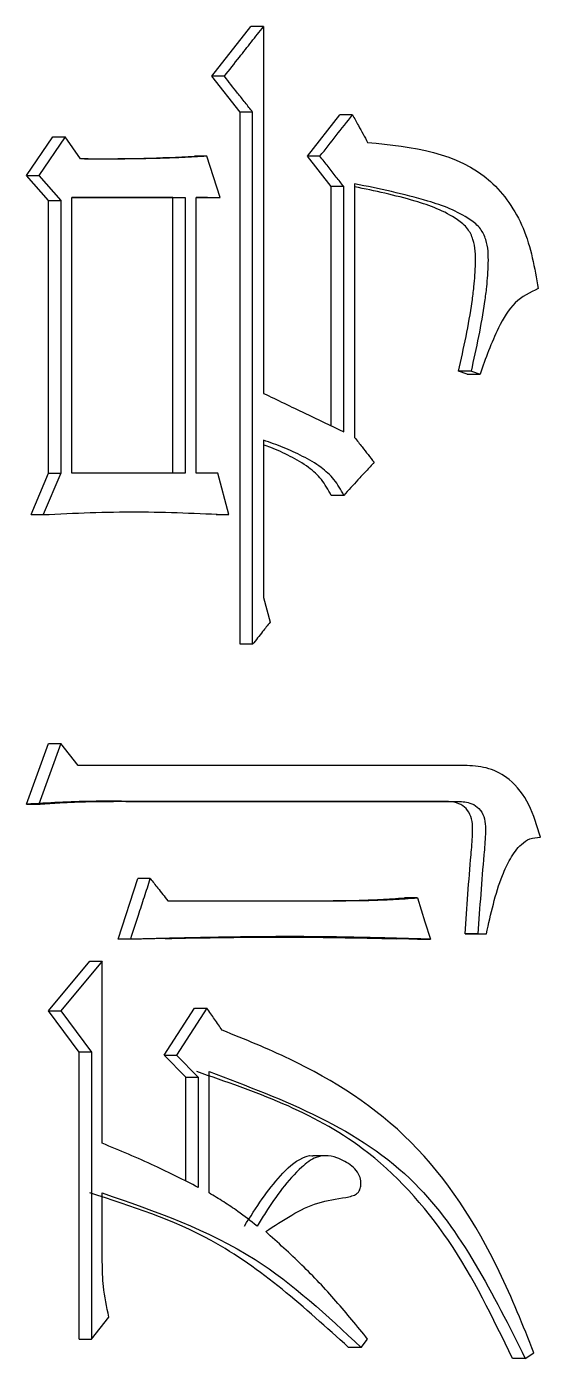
# Model space of a CAD drawing. Header units: millimetres. Extents: x 1890 to 4327, y 775 to 2498.
# Drawn here: x 3046.48 to 3048.5, y 1120.87 to 1126.1 of the extents above; entities that cross this region are included whole.
import ezdxf

# ---------------------------------------------------------------- set-up
doc = ezdxf.new("R2010")
doc.units = ezdxf.units.MM

msp = doc.modelspace()

# ---------------------------------------------------------------- linework, layer by layer
at = {"color": 7, "linetype": 'Continuous', "lineweight": 25}
for p, q in [((3047.2106, 1125.9005), (3047.364, 1126.0952)), ((3047.4131, 1126.0952), (3047.364, 1126.0952)), ((3047.4131, 1126.0952), (3047.4131, 1124.6565)), ((3047.2595, 1125.9005), (3047.2106, 1125.9005)), ((3047.3214, 1125.7598), (3047.2106, 1125.9005)), ((3047.3705, 1125.7598), (3047.3214, 1125.7598)), ((3047.3214, 1123.6721), (3047.3214, 1125.7598)), ((3047.3705, 1123.6721), (3047.3705, 1125.7598)), ((3047.5852, 1125.5868), (3047.7126, 1125.749)), ((3047.7622, 1125.749), (3047.7126, 1125.749)), ((3046.4836, 1125.511), (3046.5865, 1125.6625)), ((3046.6347, 1125.6625), (3046.5316, 1125.511)), ((3046.5865, 1125.6625), (3046.6347, 1125.6625)), ((3046.6947, 1125.5759), (3046.6347, 1125.6625)), ((3047.1912, 1125.5868), (3047.1424, 1125.5868)), ((3047.2425, 1125.4245), (3047.1912, 1125.5868)), ((3047.6346, 1125.5868), (3047.5852, 1125.5868)), ((3047.6786, 1125.4678), (3047.5852, 1125.5868)), ((3046.4836, 1125.511), (3046.5316, 1125.511)), ((3046.5694, 1125.4137), (3046.4836, 1125.511)), ((3046.5316, 1125.511), (3046.6175, 1125.4137)), ((3047.7282, 1125.4678), (3047.6786, 1125.4678)), ((3047.6786, 1124.5289), (3047.6786, 1125.4678)), ((3047.7282, 1124.505), (3047.7282, 1125.4678)), ((3047.7707, 1125.4786), (3047.7707, 1124.4834)), ((3046.5694, 1125.4137), (3046.6175, 1125.4137)), ((3046.5694, 1124.3428), (3046.5694, 1125.4137)), ((3046.6175, 1125.4137), (3046.6175, 1124.3428)), ((3046.6604, 1124.3428), (3046.6604, 1125.4245)), ((3046.6604, 1125.4245), (3047.1058, 1125.4245)), ((3047.057, 1125.4245), (3046.6604, 1125.4245)), ((3047.057, 1125.4245), (3047.1058, 1125.4245)), ((3047.057, 1124.3428), (3047.057, 1125.4245)), ((3047.1058, 1125.4245), (3047.1058, 1124.3428)), ((3047.1485, 1124.3428), (3047.1485, 1125.4245)), ((3047.1485, 1125.4245), (3047.2425, 1125.4245)), ((3047.1935, 1125.4245), (3047.1485, 1125.4245)), ((3047.1935, 1125.4245), (3047.2425, 1125.4245)), ((3048.2288, 1124.743), (3048.1786, 1124.743)), ((3048.2125, 1124.7322), (3048.1786, 1124.743)), ((3048.2288, 1124.743), (3048.2627, 1124.7322)), ((3048.2125, 1124.7322), (3048.2627, 1124.7322)), ((3047.4131, 1124.4726), (3047.4131, 1123.856)), ((3046.5008, 1124.1805), (3046.5694, 1124.3428)), ((3046.6175, 1124.3428), (3046.5488, 1124.1805)), ((3046.5694, 1124.3428), (3046.6175, 1124.3428)), ((3047.1058, 1124.3428), (3046.6604, 1124.3428)), ((3047.2339, 1124.3428), (3047.1485, 1124.3428)), ((3047.2766, 1124.1805), (3047.2339, 1124.3428)), ((3047.7282, 1124.2562), (3047.6786, 1124.2562)), ((3046.5008, 1124.1805), (3046.5488, 1124.1805)), ((3047.2276, 1124.1805), (3047.2766, 1124.1805)), ((3047.4131, 1123.856), (3047.4387, 1123.7586)), ((3047.3705, 1123.6721), (3047.3214, 1123.6721)), ((3046.4837, 1123.0447), (3046.5694, 1123.2827)), ((3046.6175, 1123.2827), (3046.5317, 1123.0447)), ((3046.5694, 1123.2827), (3046.6175, 1123.2827)), ((3046.6862, 1123.1961), (3046.6175, 1123.2827)), ((3048.2119, 1123.1962), (3046.6862, 1123.1961)), ((3046.4837, 1123.0447), (3046.5317, 1123.0447)), ((3046.8947, 1123.0555), (3046.9432, 1123.0555)), ((3048.1194, 1123.0555), (3046.8947, 1123.0555)), ((3046.9432, 1123.0555), (3048.1696, 1123.0555)), ((3048.1194, 1123.0555), (3048.1696, 1123.0555)), ((3046.8434, 1122.5146), (3046.9203, 1122.7526)), ((3046.9689, 1122.7526), (3046.9203, 1122.7526)), ((3047.0374, 1122.6661), (3047.7367, 1122.6661)), ((3047.7367, 1122.6661), (3047.6871, 1122.6661)), ((3048.017, 1122.6769), (3047.967, 1122.6769)), ((3046.8919, 1122.5146), (3046.8434, 1122.5146)), ((3048.0179, 1122.5147), (3048.0679, 1122.5147)), ((3048.2543, 1122.5363), (3048.204, 1122.5363)), ((3048.2378, 1122.5363), (3048.2881, 1122.5363)), ((3048.2543, 1122.5363), (3048.2881, 1122.5363)), ((3046.5694, 1122.2334), (3046.7322, 1122.4281)), ((3046.7805, 1122.4281), (3046.6175, 1122.2334)), ((3046.7322, 1122.4281), (3046.7805, 1122.4281)), ((3046.7805, 1121.7142), (3046.7805, 1122.4281)), ((3046.5694, 1122.2334), (3046.6175, 1122.2334)), ((3046.6894, 1122.0711), (3046.5694, 1122.2334)), ((3046.6175, 1122.2334), (3046.7376, 1122.0711)), ((3047.0229, 1122.0603), (3047.1424, 1122.2442)), ((3047.1912, 1122.2442), (3047.0716, 1122.0603)), ((3047.1424, 1122.2442), (3047.1912, 1122.2442)), ((3046.7376, 1122.0711), (3046.6894, 1122.0711)), ((3046.6894, 1120.9461), (3046.6894, 1122.0711)), ((3046.7376, 1122.0711), (3046.7376, 1120.9461)), ((3047.0229, 1122.0603), (3047.0716, 1122.0603)), ((3047.1082, 1121.9738), (3047.0229, 1122.0603)), ((3047.0716, 1122.0603), (3047.1571, 1121.9738)), ((3047.1082, 1121.5653), (3047.1082, 1121.9738)), ((3047.1571, 1121.9738), (3047.1571, 1121.5411)), ((3047.1998, 1121.5195), (3047.1998, 1121.9954)), ((3047.6554, 1121.6655), (3047.6064, 1121.6655)), ((3047.6562, 1121.6655), (3047.6555, 1121.6655)), ((3046.7805, 1121.249), (3046.7805, 1121.5194)), ((3046.7376, 1120.9461), (3046.8062, 1121.0327)), ((3046.6894, 1120.9461), (3046.7376, 1120.9461)), ((3047.7962, 1120.9137), (3047.8217, 1120.9461)), ((3047.7962, 1120.9137), (3047.7466, 1120.9137)), ((3048.4404, 1120.8704), (3048.3899, 1120.8704)), ((3048.4404, 1120.8704), (3048.4741, 1120.892))]:
    msp.add_line(p, q, dxfattribs=at)
at = {"color": 7, "linetype": 'Continuous', "lineweight": 25, "flags": 128}
for points in [[(3048.017, 1122.6769), (3048.0317, 1122.6299), (3048.0465, 1122.5829), (3048.0679, 1122.5147)], [(3047.1082, 1121.9738), (3047.1327, 1121.9738), (3047.1571, 1121.9738)]]:
    msp.add_lwpolyline(points, dxfattribs=at)
at = {"color": 7, "linetype": 'Continuous', "lineweight": 25}
for points, knots in [([(3047.2595, 1125.9005), (3047.2792, 1125.9254), (3047.3147, 1125.9704), (3047.3659, 1126.0353), (3047.3974, 1126.0752), (3047.4131, 1126.0952)], [0, 0, 0, 0, 0.384573, 0.692287, 1, 1, 1, 1]), ([(3047.3705, 1125.7598), (3047.3606, 1125.7723), (3047.341, 1125.7973), (3047.304, 1125.8442), (3047.2768, 1125.8786), (3047.2595, 1125.9005)], [0, 0, 0, 0, 0.266245, 0.532491, 1, 1, 1, 1]), ([(3047.6346, 1125.5868), (3047.6559, 1125.6138), (3047.6984, 1125.6679), (3047.7409, 1125.722), (3047.7622, 1125.749)], [0, 0, 0, 0, 0.499999, 1, 1, 1, 1]), ([(3047.7622, 1125.749), (3047.7699, 1125.735), (3047.7837, 1125.7099), (3047.8036, 1125.6738), (3047.8157, 1125.6518), (3047.8217, 1125.6409)], [0, 0, 0, 0, 0.39043, 0.695215, 1, 1, 1, 1]), ([(3047.8217, 1125.6408), (3047.9976, 1125.6227), (3048.2454, 1125.5972), (3048.4493, 1125.308), (3048.4769, 1125.1489), (3048.491, 1125.0675)], [0, 0, 0, 0, 0.544628, 0.767125, 1, 1, 1, 1]), ([(3047.1912, 1125.5868), (3047.1871, 1125.5865), (3047.179, 1125.5861), (3047.1667, 1125.5854), (3047.1545, 1125.5848), (3047.1422, 1125.5841), (3047.13, 1125.5835), (3047.1177, 1125.5829), (3047.1075, 1125.5824), (3047.0973, 1125.5819), (3047.087, 1125.5814), (3047.0748, 1125.5808), (3047.0584, 1125.5802), (3047.0421, 1125.5795), (3047.0257, 1125.579), (3047.0134, 1125.5786), (3046.997, 1125.5781), (3046.9807, 1125.5777), (3046.9643, 1125.5773), (3046.952, 1125.5771), (3046.9356, 1125.5768), (3046.9192, 1125.5765), (3046.9029, 1125.5763), (3046.8865, 1125.5762), (3046.8701, 1125.576), (3046.8537, 1125.5759), (3046.8414, 1125.5759), (3046.8291, 1125.5758), (3046.8168, 1125.5758), (3046.8065, 1125.5758), (3046.7983, 1125.5758), (3046.7901, 1125.5758), (3046.7819, 1125.5758), (3046.7737, 1125.5758), (3046.7676, 1125.5758), (3046.7614, 1125.5758), (3046.7532, 1125.5758), (3046.745, 1125.5758), (3046.7368, 1125.5758), (3046.7286, 1125.5759), (3046.7204, 1125.5759), (3046.7122, 1125.5759), (3046.7043, 1125.5759), (3046.6985, 1125.5759), (3046.6947, 1125.5759)], [0, 0, 0, 0, 0.024742, 0.049483, 0.074225, 0.098967, 0.123709, 0.14845, 0.173192, 0.185563, 0.210305, 0.235047, 0.259788, 0.309272, 0.334014, 0.358756, 0.383497, 0.432981, 0.457723, 0.482464, 0.507206, 0.55669, 0.581431, 0.606173, 0.655657, 0.680399, 0.70514, 0.729882, 0.754624, 0.779366, 0.791736, 0.804107, 0.828849, 0.84122, 0.853591, 0.865962, 0.878333, 0.903074, 0.915445, 0.927816, 0.952558, 0.964929, 0.9773, 1, 1, 1, 1]), ([(3046.7111, 1125.5759), (3046.7224, 1125.5759), (3046.8001, 1125.5758), (3046.944, 1125.5774), (3047.0762, 1125.5836), (3047.1424, 1125.5868)], [0, 0, 0, 0, 0.078385, 0.539066, 1, 1, 1, 1]), ([(3047.7282, 1125.4678), (3047.7184, 1125.4803), (3047.6979, 1125.5063), (3047.6667, 1125.546), (3047.6453, 1125.5732), (3047.6346, 1125.5868)], [0, 0, 0, 0, 0.3146532, 0.657326, 1, 1, 1, 1]), ([(3048.2288, 1124.743), (3048.2488, 1124.8336), (3048.273, 1124.943), (3048.2909, 1125.0856), (3048.2971, 1125.1666), (3048.294, 1125.2469), (3048.2649, 1125.3068), (3048.1894, 1125.3669), (3048.0219, 1125.4272), (3047.867, 1125.4589), (3047.7707, 1125.4786)], [0, 0, 0, 0, 0.23813, 0.287988, 0.366961, 0.446683, 0.487555, 0.537237, 0.712015, 1, 1, 1, 1]), ([(3048.1786, 1124.743), (3048.1986, 1124.8336), (3048.2227, 1124.9431), (3048.2406, 1125.0856), (3048.2468, 1125.1666), (3048.2437, 1125.2469), (3048.2147, 1125.3069), (3048.1391, 1125.3669), (3047.9881, 1125.4218), (3047.8502, 1125.4504), (3047.7707, 1125.4669)], [0, 0, 0, 0, 0.250743, 0.303279, 0.38642, 0.470348, 0.513402, 0.565729, 0.749743, 1, 1, 1, 1]), ([(3048.491, 1125.0675), (3048.459, 1125.0519), (3048.3933, 1125.0199), (3048.3203, 1124.8924), (3048.2847, 1124.7933), (3048.2627, 1124.7322)], [0, 0, 0, 0, 0.267599, 0.548584, 1, 1, 1, 1]), ([(3047.4131, 1124.6565), (3047.4402, 1124.6435), (3047.4943, 1124.6175), (3047.5993, 1124.567), (3047.6772, 1124.5296), (3047.7282, 1124.505)], [0, 0, 0, 0, 0.257226, 0.514452, 1, 1, 1, 1]), ([(3047.7282, 1124.2562), (3047.7163, 1124.2779), (3047.6929, 1124.3207), (3047.6356, 1124.3712), (3047.5674, 1124.4105), (3047.4912, 1124.4451), (3047.4391, 1124.4634), (3047.4131, 1124.4726)], [0, 0, 0, 0, 0.176065, 0.348002, 0.566634, 0.783694, 1, 1, 1, 1]), ([(3047.7707, 1124.4834), (3047.7805, 1124.4709), (3047.7982, 1124.4485), (3047.8237, 1124.416), (3047.8393, 1124.396), (3047.8472, 1124.3861)], [0, 0, 0, 0, 0.384577, 0.692287, 1, 1, 1, 1]), ([(3047.6786, 1124.2562), (3047.6668, 1124.2779), (3047.6434, 1124.3207), (3047.5862, 1124.3712), (3047.518, 1124.4103), (3047.4581, 1124.4382), (3047.4226, 1124.451), (3047.4131, 1124.4544)], [0, 0, 0, 0, 0.204151, 0.403447, 0.656808, 0.908321, 1, 1, 1, 1]), ([(3047.8472, 1124.3861), (3047.8366, 1124.3745), (3047.8154, 1124.3513), (3047.7757, 1124.3081), (3047.7466, 1124.2764), (3047.7282, 1124.2562)], [0, 0, 0, 0, 0.2674634, 0.534927, 1, 1, 1, 1]), ([(3046.5488, 1124.1805), (3046.6101, 1124.1835), (3046.7327, 1124.1896), (3046.9756, 1124.1937), (3047.1566, 1124.1858), (3047.2766, 1124.1805)], [0, 0, 0, 0, 0.252085, 0.504197, 1, 1, 1, 1]), ([(3047.4387, 1123.7586), (3047.429, 1123.7463), (3047.4127, 1123.7257), (3047.39, 1123.6968), (3047.377, 1123.6803), (3047.3705, 1123.6721)], [0, 0, 0, 0, 0.42836, 0.71418, 1, 1, 1, 1]), ([(3048.4995, 1122.9149), (3048.4868, 1122.9588), (3048.4619, 1123.045), (3048.3884, 1123.1412), (3048.2991, 1123.1901), (3048.2409, 1123.1941), (3048.2119, 1123.1962)], [0, 0, 0, 0, 0.2921, 0.574018, 0.788471, 1, 1, 1, 1]), ([(3046.8947, 1123.0555), (3046.8422, 1123.056), (3046.7053, 1123.0573), (3046.5682, 1123.0495), (3046.4837, 1123.0447)], [0, 0, 0, 0, 0.383201, 1, 1, 1, 1]), ([(3046.5317, 1123.0447), (3046.5381, 1123.0452), (3046.5509, 1123.0461), (3046.5669, 1123.0473), (3046.5797, 1123.0482), (3046.5925, 1123.0491), (3046.6054, 1123.0499), (3046.6182, 1123.0506), (3046.631, 1123.0513), (3046.6438, 1123.0519), (3046.6567, 1123.0525), (3046.6663, 1123.0529), (3046.6791, 1123.0534), (3046.6919, 1123.0538), (3046.708, 1123.0543), (3046.7208, 1123.0546), (3046.7336, 1123.0549), (3046.7464, 1123.0551), (3046.7593, 1123.0553), (3046.7721, 1123.0555), (3046.7817, 1123.0556), (3046.7913, 1123.0557), (3046.8009, 1123.0557), (3046.8106, 1123.0558), (3046.8186, 1123.0558), (3046.825, 1123.0558), (3046.8314, 1123.0559), (3046.8378, 1123.0559), (3046.8442, 1123.0559), (3046.8506, 1123.0559), (3046.857, 1123.0559), (3046.8634, 1123.0559), (3046.8698, 1123.0558), (3046.8762, 1123.0558), (3046.8826, 1123.0558), (3046.889, 1123.0558), (3046.8954, 1123.0558), (3046.9018, 1123.0557), (3046.9083, 1123.0557), (3046.9147, 1123.0557), (3046.9211, 1123.0556), (3046.9272, 1123.0556), (3046.9346, 1123.0556), (3046.9403, 1123.0555), (3046.9432, 1123.0555)], [0, 0, 0, 0, 0.046719, 0.093437, 0.116797, 0.140156, 0.186875, 0.210234, 0.233594, 0.280313, 0.303672, 0.327031, 0.350391, 0.397109, 0.420469, 0.467188, 0.490547, 0.513906, 0.560625, 0.583984, 0.607344, 0.630703, 0.654062, 0.677422, 0.700781, 0.712461, 0.72414, 0.7475, 0.759179, 0.770859, 0.794218, 0.805898, 0.817578, 0.840937, 0.852617, 0.864296, 0.887656, 0.899335, 0.911015, 0.934374, 0.946054, 0.957734, 0.978867, 1, 1, 1, 1]), ([(3048.204, 1122.5363), (3048.2113, 1122.6401), (3048.2205, 1122.7712), (3048.2349, 1122.9251), (3048.2336, 1122.9954), (3048.2031, 1123.0355), (3048.1662, 1123.0544), (3048.1374, 1123.0552), (3048.1195, 1123.0557)], [0, 0, 0, 0, 0.511728, 0.645948, 0.774639, 0.837433, 0.898476, 1, 1, 1, 1]), ([(3048.1696, 1123.0557), (3048.1876, 1123.0552), (3048.2164, 1123.0544), (3048.2533, 1123.0355), (3048.2839, 1122.9954), (3048.2852, 1122.9251), (3048.2708, 1122.7712), (3048.2616, 1122.6401), (3048.2543, 1122.5363)], [0, 0, 0, 0, 0.10163, 0.162723, 0.225538, 0.354202, 0.488391, 1, 1, 1, 1]), ([(3048.2881, 1122.5363), (3048.305, 1122.6145), (3048.3271, 1122.7169), (3048.3801, 1122.8322), (3048.4162, 1122.8823), (3048.4584, 1122.9124), (3048.4853, 1122.914), (3048.4995, 1122.9149)], [0, 0, 0, 0, 0.4982992, 0.6529249, 0.8087085, 0.8991261, 1, 1, 1, 1]), ([(3046.8919, 1122.5146), (3046.9021, 1122.5462), (3046.9201, 1122.6017), (3046.9457, 1122.681), (3046.9612, 1122.7288), (3046.9689, 1122.7526)], [0, 0, 0, 0, 0.397994, 0.698997, 1, 1, 1, 1]), ([(3046.9689, 1122.7526), (3046.9787, 1122.7403), (3046.995, 1122.7197), (3047.0178, 1122.6908), (3047.0308, 1122.6743), (3047.0374, 1122.6661)], [0, 0, 0, 0, 0.428367, 0.714183, 1, 1, 1, 1]), ([(3047.6871, 1122.6661), (3047.7169, 1122.6663), (3047.7785, 1122.6669), (3047.8719, 1122.6707), (3047.9353, 1122.6748), (3047.967, 1122.6769)], [0, 0, 0, 0, 0.318745, 0.659298, 1, 1, 1, 1]), ([(3047.7367, 1122.6661), (3047.7665, 1122.6663), (3047.8282, 1122.6669), (3047.9216, 1122.6707), (3047.9852, 1122.6748), (3048.017, 1122.6769)], [0, 0, 0, 0, 0.318332, 0.659091, 1, 1, 1, 1]), ([(3048.0679, 1122.5147), (3048.064, 1122.5148), (3048.0583, 1122.5149), (3048.0506, 1122.5152), (3048.0448, 1122.5153), (3048.0391, 1122.5155), (3048.0333, 1122.5157), (3048.0276, 1122.5158), (3048.0218, 1122.516), (3048.0161, 1122.5162), (3048.0103, 1122.5163), (3048.0045, 1122.5165), (3047.9969, 1122.5167), (3047.9873, 1122.517), (3047.9757, 1122.5173), (3047.9642, 1122.5176), (3047.9527, 1122.5179), (3047.9412, 1122.5183), (3047.9297, 1122.5186), (3047.9181, 1122.5189), (3047.9028, 1122.5193), (3047.8835, 1122.5198), (3047.8605, 1122.5204), (3047.8374, 1122.5209), (3047.8143, 1122.5214), (3047.7836, 1122.5221), (3047.7528, 1122.5228), (3047.7143, 1122.5234), (3047.6758, 1122.524), (3047.6296, 1122.5245), (3047.5833, 1122.5249), (3047.5371, 1122.525), (3047.4985, 1122.525), (3047.4676, 1122.5249), (3047.4445, 1122.5248), (3047.4213, 1122.5246), (3047.3982, 1122.5244), (3047.375, 1122.5242), (3047.3519, 1122.524), (3047.3287, 1122.5237), (3047.3055, 1122.5234), (3047.2823, 1122.523), (3047.2514, 1122.5226), (3047.2205, 1122.522), (3047.1896, 1122.5214), (3047.1664, 1122.521), (3047.1432, 1122.5205), (3047.1238, 1122.5201), (3047.1083, 1122.5198), (3047.0967, 1122.5195), (3047.0851, 1122.5193), (3047.0735, 1122.519), (3047.0619, 1122.5187), (3047.0503, 1122.5185), (3047.0348, 1122.5181), (3047.0193, 1122.5177), (3047.0038, 1122.5174), (3046.9922, 1122.5171), (3046.9806, 1122.5168), (3046.969, 1122.5165), (3046.9574, 1122.5163), (3046.9457, 1122.516), (3046.9341, 1122.5157), (3046.9225, 1122.5154), (3046.9084, 1122.5151), (3046.8982, 1122.5148), (3046.8919, 1122.5146)], [0, 0, 0, 0, 0.009839, 0.014759, 0.019678, 0.024598, 0.029518, 0.034437, 0.039357, 0.044276, 0.049196, 0.054116, 0.059035, 0.068874, 0.078714, 0.088553, 0.098392, 0.108231, 0.11807, 0.12791, 0.137749, 0.157427, 0.177105, 0.196784, 0.216462, 0.236141, 0.275497, 0.295176, 0.334533, 0.373889, 0.413246, 0.452603, 0.49196, 0.511638, 0.531317, 0.550995, 0.570673, 0.590352, 0.61003, 0.629709, 0.649387, 0.669065, 0.688744, 0.728101, 0.747779, 0.767457, 0.787136, 0.806814, 0.816653, 0.826493, 0.836332, 0.846171, 0.85601, 0.865849, 0.875689, 0.895367, 0.905206, 0.915045, 0.924884, 0.934724, 0.944563, 0.954402, 0.964241, 0.97408, 0.98392, 1, 1, 1, 1]), ([(3047.027, 1122.5178), (3047.027, 1122.5178), (3047.0268, 1122.5178), (3047.0275, 1122.5178), (3047.0455, 1122.5181), (3047.2137, 1122.5213), (3047.5113, 1122.5254), (3047.7816, 1122.52), (3047.9345, 1122.517)], [0, 0, 0, 0, 0.000388, 0.002567, 0.005095, 0.093733, 0.487155, 1, 1, 1, 1]), ([(3048.0179, 1122.5147), (3048.0102, 1122.5149), (3047.9948, 1122.5153), (3047.9718, 1122.516), (3047.9517, 1122.5166), (3047.9393, 1122.5169), (3047.9345, 1122.517)], [0, 0, 0, 0, 0.276232, 0.552465, 0.828697, 1, 1, 1, 1]), ([(3048.204, 1122.5363), (3048.2103, 1122.5363), (3048.2216, 1122.5363), (3048.2329, 1122.5363), (3048.2378, 1122.5363)], [0, 0, 0, 0, 0.56, 1, 1, 1, 1]), ([(3047.251, 1122.1577), (3047.2411, 1122.1721), (3047.2211, 1122.2009), (3047.2012, 1122.2298), (3047.1912, 1122.2442)], [0, 0, 0, 0, 0.5, 1, 1, 1, 1]), ([(3048.4741, 1120.892), (3048.4312, 1120.9997), (3048.3103, 1121.3026), (3048.0199, 1121.7516), (3047.6033, 1122.0155), (3047.34, 1122.1217), (3047.251, 1122.1576)], [0, 0, 0, 0, 0.181249, 0.510223, 0.834429, 1, 1, 1, 1]), ([(3048.3899, 1120.8704), (3048.313, 1121.0295), (3048.1615, 1121.3431), (3047.7568, 1121.7876), (3047.379, 1121.9172), (3047.1509, 1121.9954)], [0, 0, 0, 0, 0.289723, 0.571285, 1, 1, 1, 1]), ([(3047.1998, 1121.9954), (3047.495, 1121.8845), (3048.0338, 1121.6821), (3048.3138, 1121.1232), (3048.4404, 1120.8704)], [0, 0, 0, 0, 0.5478251, 1, 1, 1, 1]), ([(3047.1571, 1121.5411), (3047.1003, 1121.5701), (3047.0102, 1121.6161), (3046.8836, 1121.6713), (3046.8149, 1121.6999), (3046.7805, 1121.7142)], [0, 0, 0, 0, 0.459907, 0.729904, 1, 1, 1, 1]), ([(3047.3384, 1121.3896), (3047.3612, 1121.4258), (3047.4048, 1121.4949), (3047.478, 1121.5894), (3047.5429, 1121.6503), (3047.5921, 1121.6676), (3047.6051, 1121.6651), (3047.6063, 1121.6649)], [0, 0, 0, 0, 0.31528, 0.602541, 0.89261, 0.989797, 1, 1, 1, 1]), ([(3047.4217, 1121.368), (3047.4553, 1121.3903), (3047.521, 1121.4338), (3047.6256, 1121.4856), (3047.7077, 1121.497), (3047.7588, 1121.5062), (3047.7765, 1121.5138), (3047.7878, 1121.5248), (3047.794, 1121.5384), (3047.7963, 1121.5573), (3047.7931, 1121.5799), (3047.7815, 1121.605), (3047.7513, 1121.6342), (3047.708, 1121.6572), (3047.6591, 1121.6684), (3047.6092, 1121.6591), (3047.5217, 1121.589), (3047.4508, 1121.49), (3047.3986, 1121.4071), (3047.3876, 1121.3896)], [0, 0, 0, 0, 0.119378, 0.233044, 0.347088, 0.372157, 0.392491, 0.404557, 0.416667, 0.432851, 0.454707, 0.476798, 0.507453, 0.574091, 0.621959, 0.658929, 0.726106, 0.942431, 1, 1, 1, 1]), ([(3047.7466, 1120.9137), (3047.5745, 1121.0698), (3047.2699, 1121.3463), (3046.8952, 1121.4669), (3046.7322, 1121.5194)], [0, 0, 0, 0, 0.564725, 1, 1, 1, 1]), ([(3046.7805, 1121.5194), (3046.9877, 1121.4478), (3047.3615, 1121.3187), (3047.6622, 1121.0385), (3047.7962, 1120.9137)], [0, 0, 0, 0, 0.554519, 1, 1, 1, 1]), ([(3047.3876, 1121.3896), (3047.3628, 1121.4091), (3047.3203, 1121.4425), (3047.2571, 1121.4849), (3047.2189, 1121.5079), (3047.1998, 1121.5195)], [0, 0, 0, 0, 0.409889, 0.704653, 1, 1, 1, 1]), ([(3047.8217, 1120.9461), (3047.7808, 1120.9965), (3047.6987, 1121.0977), (3047.565, 1121.2387), (3047.4695, 1121.3248), (3047.4217, 1121.368)], [0, 0, 0, 0, 0.33078, 0.664698, 1, 1, 1, 1]), ([(3046.8062, 1121.0327), (3046.7977, 1121.0724), (3046.7824, 1121.1436), (3046.7811, 1121.2167), (3046.7805, 1121.249)], [0, 0, 0, 0, 0.558835, 1, 1, 1, 1])]:
    msp.add_open_spline(points, degree=3, knots=knots, dxfattribs=at)

doc.saveas('drawing.dxf')
